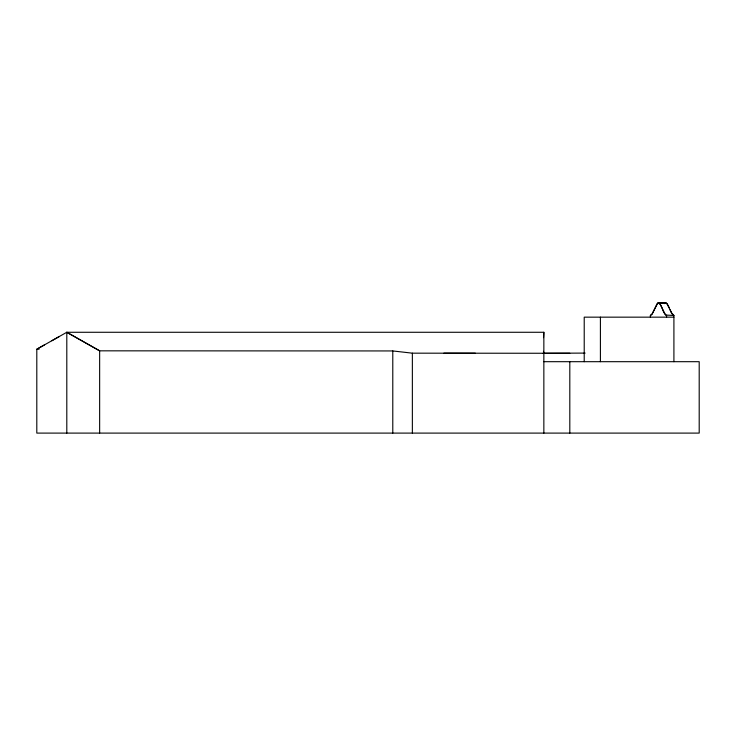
<?xml version="1.0" encoding="UTF-8"?>
<svg xmlns="http://www.w3.org/2000/svg" width="736" height="736" viewBox="0 0 736 736"><rect width="100%" height="100%" fill="white"/><g stroke="black" fill="none" stroke-linecap="round" stroke-linejoin="round"><path stroke-width="1.1" d="M543.545 337.658L543.849 332.276L66.801 332.276L36.8 349.223L36.8 433.099L699.2 433.099L699.2 361.689L543.849 361.689M664.562 303.6L666.512 303.112L669.447 308.172M44.307 344.982L36.8 349.223L39.1 349.223M51.796 340.75L59.303 336.518M666.062 302.901L657.754 303.112L651.884 314.401L650.366 315.477L650.366 317.161M650.366 315.477L652.262 313.83L657.027 303.812A20.286 4.766 -89.6 0 1 659.888 303.784L665.602 315.045L673.909 315.477L673.909 361.689M665.528 302.91L658.214 302.901M543.113 353.252L585.138 353.096M665.335 302.984L667.239 303.812L671.407 312.726L673.909 315.477L672.005 313.83L670.091 309.755M673.909 317.161L584.218 317.161L584.218 361.689M569.811 353.28L412.362 353.17L392.785 350.943L99.645 350.833L66.801 332.276L66.801 433.099M443.854 353.188L475.346 353.206M66.801 332.276L99.645 350.833L99.645 433.099M658.729 302.91C662.897 305.863 662.133 312.92 666.558 315.477L666.558 317.161M543.481 351.32L543.849 353.252M600.41 317.161L600.41 361.689M569.811 361.689L569.811 433.099M543.849 332.276L543.849 433.099M412.362 353.17L412.362 433.099M392.785 350.943L392.785 433.099"/></g></svg>
